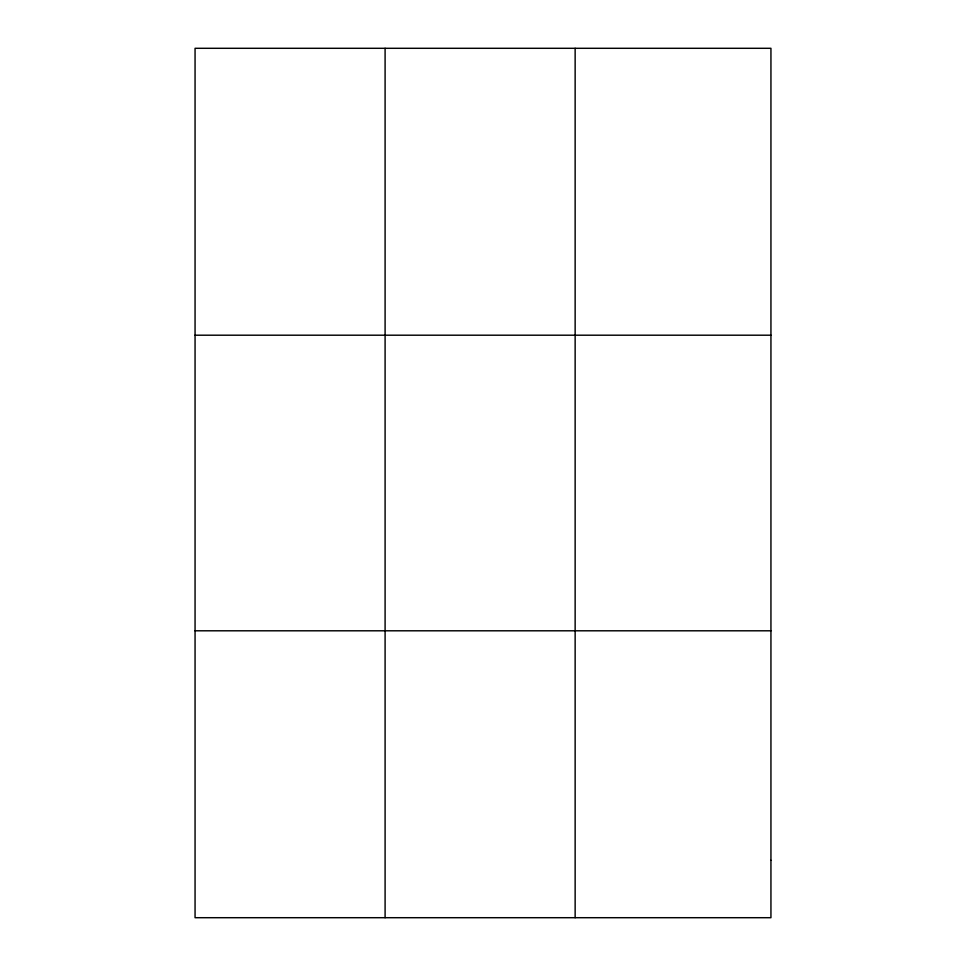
<?xml version="1.0" encoding="UTF-8"?>
<svg xmlns="http://www.w3.org/2000/svg" width="966" height="966" viewBox="0 0 966 966"><rect width="100%" height="100%" fill="white"/><g stroke="black" fill="none" stroke-linecap="round" stroke-linejoin="round"><path stroke-width="1.45" d="M385.096 48.3L385.096 917.7M575.144 48.3L575.144 917.7M195.06 335.202L770.94 335.202M195.06 630.798L770.94 630.798M770.94 860.32L770.94 917.7L195.06 917.7L195.06 48.3L770.94 48.3L770.94 860.32"/></g></svg>
